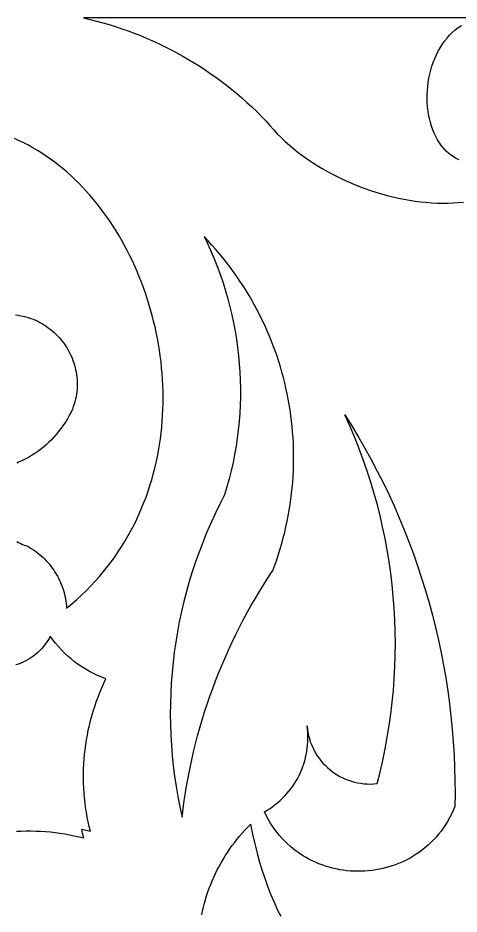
# Model space of a CAD drawing. Extents: x -1145 to -490, y -328 to 327.
# Drawn here: x -1038.6 to -1002.2, y 208 to 281.9 of the extents above; entities that cross this region are included whole.
import ezdxf

# ---------------------------------------------------------------- set-up
doc = ezdxf.new("R2010")
doc.units = 0
doc.layers.add('LAYER_1', color=18, linetype='CONTINUOUS')

msp = doc.modelspace()

# ---------------------------------------------------------------- linework, layer by layer
at = {"layer": 'LAYER_1'}
for points in [[(-1000.526, 281.901), (-1033.161, 281.903), (-1032.629, 281.779), (-1032.1, 281.645), (-1031.574, 281.501), (-1031.051, 281.348), (-1030.531, 281.185), (-1030.013, 281.013), (-1029.5, 280.832), (-1028.989, 280.641), (-1028.482, 280.441), (-1027.979, 280.231), (-1027.48, 280.013), (-1026.984, 279.785), (-1026.493, 279.548), (-1026.006, 279.302), (-1025.523, 279.048), (-1025.044, 278.784), (-1024.571, 278.511), (-1024.102, 278.229), (-1023.638, 277.939), (-1023.178, 277.64), (-1022.725, 277.332), (-1022.276, 277.015), (-1021.833, 276.69), (-1021.395, 276.356), (-1020.963, 276.013), (-1020.537, 275.662), (-1020.116, 275.303), (-1019.702, 274.935), (-1019.294, 274.559), (-1018.893, 274.174), (-1018.498, 273.782), (-1018.109, 273.381), (-1017.823, 273.032), (-1017.524, 272.691), (-1017.212, 272.358), (-1016.887, 272.032), (-1016.551, 271.715), (-1016.203, 271.406), (-1015.845, 271.105), (-1015.476, 270.812), (-1015.098, 270.528), (-1014.711, 270.253), (-1014.315, 269.986), (-1013.91, 269.729), (-1013.499, 269.481), (-1013.08, 269.242), (-1012.655, 269.012), (-1012.223, 268.792), (-1011.786, 268.582), (-1011.345, 268.382), (-1010.899, 268.191), (-1010.448, 268.011), (-1009.995, 267.841), (-1009.539, 267.682), (-1009.08, 267.533), (-1008.62, 267.395), (-1008.158, 267.268), (-1007.696, 267.152), (-1007.233, 267.047), (-1006.771, 266.954), (-1006.31, 266.872), (-1005.85, 266.801), (-1005.392, 266.743), (-1004.936, 266.696), (-1004.483, 266.661), (-1004.034, 266.639), (-1003.589, 266.629), (-1003.148, 266.631), (-1002.713, 266.646), (-1002.283, 266.674), (-1001.859, 266.714)], [(-1002.217, 270.187), (-1002.351, 270.25), (-1002.48, 270.319), (-1002.607, 270.392), (-1002.729, 270.47), (-1002.848, 270.553), (-1002.964, 270.64), (-1003.077, 270.731), (-1003.291, 270.926), (-1003.491, 271.137), (-1003.678, 271.363), (-1003.851, 271.603), (-1004.01, 271.857), (-1004.155, 272.122), (-1004.287, 272.399), (-1004.405, 272.686), (-1004.509, 272.982), (-1004.6, 273.287), (-1004.677, 273.599), (-1004.741, 273.918), (-1004.791, 274.242), (-1004.828, 274.571), (-1004.851, 274.904), (-1004.861, 275.24), (-1004.858, 275.578), (-1004.841, 275.917), (-1004.811, 276.255), (-1004.768, 276.593), (-1004.711, 276.929), (-1004.642, 277.262), (-1004.559, 277.591), (-1004.463, 277.916), (-1004.354, 278.235), (-1004.232, 278.548), (-1004.096, 278.853), (-1003.948, 279.15), (-1003.787, 279.438), (-1003.613, 279.715), (-1003.426, 279.981), (-1003.226, 280.235), (-1003.013, 280.476), (-1002.788, 280.702), (-1002.55, 280.914), (-1002.299, 281.11), (-1002.035, 281.29)], [(-1038.651, 238.713), (-1038.523, 238.643), (-1038.39, 238.576), (-1038.254, 238.514), (-1038.113, 238.457), (-1037.968, 238.404), (-1037.819, 238.357), (-1037.642, 238.257), (-1037.469, 238.152), (-1037.301, 238.042), (-1037.136, 237.927), (-1036.976, 237.807), (-1036.82, 237.682), (-1036.668, 237.554), (-1036.521, 237.42), (-1036.379, 237.283), (-1036.241, 237.141), (-1036.108, 236.995), (-1035.98, 236.845), (-1035.857, 236.692), (-1035.739, 236.535), (-1035.626, 236.374), (-1035.518, 236.21), (-1035.415, 236.042), (-1035.318, 235.872), (-1035.225, 235.698), (-1035.139, 235.522), (-1035.058, 235.343), (-1034.983, 235.161), (-1034.913, 234.977), (-1034.849, 234.79), (-1034.791, 234.601), (-1034.739, 234.41), (-1034.693, 234.217), (-1034.653, 234.021), (-1034.619, 233.825), (-1034.592, 233.626), (-1034.571, 233.426), (-1034.556, 233.225), (-1034.132, 233.58), (-1033.72, 233.942), (-1033.321, 234.311), (-1032.934, 234.687), (-1032.56, 235.069), (-1032.198, 235.458), (-1031.849, 235.853), (-1031.511, 236.254), (-1031.186, 236.661), (-1030.873, 237.074), (-1030.571, 237.492), (-1030.281, 237.915), (-1030.004, 238.344), (-1029.737, 238.777), (-1029.483, 239.215), (-1029.239, 239.657), (-1029.008, 240.104), (-1028.787, 240.555), (-1028.578, 241.01), (-1028.38, 241.468), (-1028.192, 241.93), (-1028.016, 242.395), (-1027.851, 242.863), (-1027.696, 243.334), (-1027.552, 243.808), (-1027.419, 244.284), (-1027.296, 244.763), (-1027.184, 245.243), (-1027.082, 245.726), (-1026.99, 246.21), (-1026.909, 246.696), (-1026.837, 247.183), (-1026.775, 247.671), (-1026.724, 248.161), (-1026.682, 248.65), (-1026.65, 249.141), (-1026.628, 249.632), (-1026.615, 250.123), (-1026.611, 250.614), (-1026.617, 251.104), (-1026.633, 251.594), (-1026.657, 252.084), (-1026.691, 252.573), (-1026.733, 253.06), (-1026.785, 253.547), (-1026.846, 254.032), (-1026.915, 254.515), (-1026.993, 254.997), (-1027.079, 255.476), (-1027.174, 255.954), (-1027.278, 256.428), (-1027.39, 256.901), (-1027.51, 257.37), (-1027.638, 257.837), (-1027.774, 258.3), (-1027.919, 258.76), (-1028.071, 259.216), (-1028.231, 259.669), (-1028.399, 260.117), (-1028.574, 260.562), (-1028.757, 261.002), (-1028.947, 261.437), (-1029.145, 261.868), (-1029.35, 262.293), (-1029.563, 262.714), (-1029.782, 263.129), (-1030.009, 263.538), (-1030.242, 263.942), (-1030.482, 264.34), (-1030.73, 264.732), (-1030.983, 265.117), (-1031.244, 265.496), (-1031.511, 265.868), (-1031.784, 266.233), (-1032.064, 266.591), (-1032.35, 266.942), (-1032.642, 267.285), (-1032.94, 267.621), (-1033.244, 267.948), (-1033.554, 268.268), (-1033.87, 268.579), (-1034.192, 268.881), (-1034.519, 269.175), (-1034.852, 269.46), (-1035.19, 269.736), (-1035.534, 270.003), (-1035.883, 270.26), (-1036.237, 270.507), (-1036.596, 270.745), (-1036.96, 270.973), (-1037.33, 271.19), (-1037.704, 271.397), (-1038.083, 271.593), (-1038.466, 271.778), (-1038.855, 271.952)], [(-1038.769, 257.413), (-1038.552, 257.384), (-1038.338, 257.348), (-1038.127, 257.303), (-1037.92, 257.251), (-1037.717, 257.192), (-1037.517, 257.125), (-1037.321, 257.052), (-1037.129, 256.972), (-1036.941, 256.885), (-1036.758, 256.791), (-1036.578, 256.692), (-1036.403, 256.586), (-1036.232, 256.474), (-1036.066, 256.357), (-1035.904, 256.234), (-1035.748, 256.106), (-1035.596, 255.972), (-1035.449, 255.834), (-1035.307, 255.69), (-1035.171, 255.542), (-1035.039, 255.39), (-1034.913, 255.233), (-1034.793, 255.073), (-1034.678, 254.908), (-1034.569, 254.74), (-1034.466, 254.568), (-1034.369, 254.392), (-1034.277, 254.214), (-1034.192, 254.032), (-1034.113, 253.848), (-1034.041, 253.661), (-1033.975, 253.472), (-1033.915, 253.28), (-1033.862, 253.086), (-1033.816, 252.89), (-1033.777, 252.693), (-1033.744, 252.494), (-1033.719, 252.294), (-1033.701, 252.092), (-1033.69, 251.889), (-1033.687, 251.686), (-1033.691, 251.482), (-1033.703, 251.278), (-1033.722, 251.073), (-1033.75, 250.868), (-1033.785, 250.663), (-1033.828, 250.459), (-1033.879, 250.254), (-1033.939, 250.051), (-1034.007, 249.848), (-1034.083, 249.647), (-1034.168, 249.446), (-1034.262, 249.247), (-1034.364, 249.05), (-1034.475, 248.854), (-1034.595, 248.66), (-1034.724, 248.468), (-1034.863, 248.278), (-1035.036, 248.031), (-1035.217, 247.792), (-1035.407, 247.559), (-1035.604, 247.333), (-1035.81, 247.115), (-1036.022, 246.904), (-1036.243, 246.701), (-1036.47, 246.507), (-1036.704, 246.32), (-1036.944, 246.141), (-1037.191, 245.971), (-1037.444, 245.81), (-1037.704, 245.658), (-1037.969, 245.514), (-1038.239, 245.38), (-1038.515, 245.256), (-1038.651, 245.179)], [(-1038.693, 214.829), (-1038.294, 214.847), (-1037.894, 214.856), (-1037.494, 214.857), (-1037.095, 214.848), (-1036.696, 214.831), (-1036.298, 214.805), (-1035.9, 214.771), (-1035.503, 214.727), (-1035.108, 214.675), (-1034.713, 214.614), (-1034.32, 214.544), (-1033.928, 214.466), (-1033.538, 214.378), (-1033.15, 214.282), (-1033.245, 214.674), (-1033.318, 215.002), (-1032.99, 214.929), (-1032.598, 214.834), (-1032.694, 215.222), (-1032.782, 215.612), (-1032.86, 216.004), (-1032.93, 216.397), (-1032.991, 216.792), (-1033.043, 217.187), (-1033.087, 217.584), (-1033.121, 217.982), (-1033.147, 218.38), (-1033.164, 218.779), (-1033.173, 219.178), (-1033.172, 219.578), (-1033.163, 219.978), (-1033.145, 220.377), (-1033.118, 220.777), (-1033.083, 221.177), (-1033.039, 221.575), (-1032.986, 221.974), (-1032.924, 222.371), (-1032.853, 222.768), (-1032.774, 223.164), (-1032.686, 223.558), (-1032.589, 223.952), (-1032.483, 224.343), (-1032.369, 224.733), (-1032.246, 225.122), (-1032.114, 225.508), (-1031.974, 225.892), (-1031.824, 226.275), (-1031.666, 226.654), (-1031.499, 227.032), (-1031.324, 227.406), (-1031.67, 227.537), (-1032.01, 227.682), (-1032.344, 227.839), (-1032.67, 228.008), (-1032.989, 228.19), (-1033.299, 228.384), (-1033.602, 228.59), (-1033.897, 228.807), (-1034.182, 229.036), (-1034.458, 229.276), (-1034.725, 229.526), (-1034.982, 229.787), (-1035.229, 230.058), (-1035.466, 230.339), (-1035.691, 230.63), (-1035.906, 230.93), (-1036.008, 230.735), (-1036.118, 230.548), (-1036.236, 230.367), (-1036.361, 230.193), (-1036.494, 230.026), (-1036.634, 229.866), (-1036.78, 229.714), (-1036.932, 229.569), (-1037.091, 229.431), (-1037.255, 229.302), (-1037.424, 229.18), (-1037.599, 229.066), (-1037.778, 228.961), (-1037.961, 228.863), (-1038.149, 228.774), (-1038.34, 228.693), (-1038.535, 228.621), (-1038.733, 228.558)], [(-1023.435, 207.936), (-1023.368, 208.256), (-1023.293, 208.574), (-1023.211, 208.89), (-1023.121, 209.205), (-1023.025, 209.518), (-1022.921, 209.828), (-1022.81, 210.137), (-1022.692, 210.443), (-1022.566, 210.747), (-1022.434, 211.048), (-1022.295, 211.346), (-1022.149, 211.642), (-1021.996, 211.934), (-1021.837, 212.224), (-1021.67, 212.51), (-1021.497, 212.793), (-1021.318, 213.072), (-1021.131, 213.348), (-1020.938, 213.62), (-1020.739, 213.888), (-1020.533, 214.152), (-1020.321, 214.412), (-1020.102, 214.668), (-1019.877, 214.92), (-1019.646, 215.167), (-1019.408, 215.409), (-1019.24, 214.582), (-1019.058, 213.783), (-1018.865, 213.013), (-1018.66, 212.271), (-1018.444, 211.556), (-1018.216, 210.869), (-1017.978, 210.21), (-1017.73, 209.577), (-1017.472, 208.971), (-1017.204, 208.391), (-1016.927, 207.837)]]:
    msp.add_lwpolyline(points, dxfattribs=at)
for points in [[(-1023.24, 263.872), (-1022.939, 263.247), (-1022.655, 262.618), (-1022.386, 261.983), (-1022.133, 261.342), (-1021.895, 260.698), (-1021.674, 260.049), (-1021.468, 259.395), (-1021.278, 258.738), (-1021.104, 258.078), (-1020.947, 257.414), (-1020.805, 256.747), (-1020.679, 256.077), (-1020.569, 255.405), (-1020.475, 254.731), (-1020.397, 254.055), (-1020.335, 253.378), (-1020.289, 252.699), (-1020.259, 252.02), (-1020.246, 251.339), (-1020.248, 250.658), (-1020.267, 249.978), (-1020.302, 249.297), (-1020.353, 248.617), (-1020.42, 247.937), (-1020.504, 247.259), (-1020.604, 246.582), (-1020.72, 245.906), (-1020.853, 245.232), (-1021.002, 244.561), (-1021.167, 243.892), (-1021.349, 243.226), (-1021.547, 242.563), (-1021.943, 241.794), (-1022.322, 241.019), (-1022.682, 240.236), (-1023.024, 239.447), (-1023.348, 238.652), (-1023.653, 237.852), (-1023.94, 237.045), (-1024.209, 236.234), (-1024.46, 235.417), (-1024.692, 234.596), (-1024.905, 233.77), (-1025.1, 232.941), (-1025.276, 232.108), (-1025.434, 231.271), (-1025.573, 230.432), (-1025.694, 229.59), (-1025.795, 228.745), (-1025.878, 227.898), (-1025.942, 227.05), (-1025.988, 226.199), (-1026.014, 225.348), (-1026.021, 224.496), (-1026.01, 223.643), (-1025.979, 222.79), (-1025.93, 221.938), (-1025.861, 221.085), (-1025.773, 220.233), (-1025.666, 219.382), (-1025.54, 218.533), (-1025.394, 217.685), (-1025.229, 216.839), (-1025.045, 215.996), (-1024.962, 216.676), (-1024.869, 217.355), (-1024.765, 218.031), (-1024.652, 218.706), (-1024.529, 219.378), (-1024.396, 220.048), (-1024.253, 220.716), (-1024.1, 221.381), (-1023.937, 222.044), (-1023.765, 222.704), (-1023.583, 223.361), (-1023.391, 224.015), (-1023.189, 224.666), (-1022.978, 225.314), (-1022.758, 225.959), (-1022.527, 226.601), (-1022.288, 227.239), (-1022.039, 227.874), (-1021.78, 228.505), (-1021.512, 229.132), (-1021.235, 229.755), (-1020.948, 230.375), (-1020.652, 230.99), (-1020.347, 231.601), (-1020.033, 232.208), (-1019.71, 232.811), (-1019.377, 233.409), (-1019.035, 234.002), (-1018.685, 234.591), (-1018.325, 235.175), (-1017.957, 235.754), (-1017.579, 236.328), (-1017.413, 236.774), (-1017.256, 237.222), (-1017.107, 237.671), (-1016.967, 238.122), (-1016.835, 238.574), (-1016.712, 239.027), (-1016.597, 239.482), (-1016.491, 239.937), (-1016.392, 240.394), (-1016.302, 240.851), (-1016.221, 241.309), (-1016.148, 241.768), (-1016.083, 242.227), (-1016.026, 242.687), (-1015.978, 243.147), (-1015.937, 243.607), (-1015.905, 244.067), (-1015.881, 244.527), (-1015.866, 244.988), (-1015.858, 245.448), (-1015.859, 245.907), (-1015.867, 246.366), (-1015.884, 246.825), (-1015.909, 247.283), (-1015.941, 247.74), (-1015.982, 248.197), (-1016.031, 248.652), (-1016.087, 249.107), (-1016.152, 249.56), (-1016.224, 250.012), (-1016.305, 250.463), (-1016.393, 250.912), (-1016.489, 251.359), (-1016.593, 251.805), (-1016.704, 252.249), (-1016.824, 252.692), (-1016.951, 253.132), (-1017.086, 253.57), (-1017.229, 254.006), (-1017.379, 254.439), (-1017.537, 254.87), (-1017.703, 255.299), (-1017.876, 255.725), (-1018.057, 256.148), (-1018.246, 256.568), (-1018.442, 256.985), (-1018.645, 257.4), (-1018.856, 257.811), (-1019.075, 258.219), (-1019.301, 258.623), (-1019.535, 259.024), (-1019.776, 259.421), (-1020.024, 259.815), (-1020.28, 260.205), (-1020.543, 260.591), (-1020.814, 260.973), (-1021.092, 261.351), (-1021.377, 261.724), (-1021.669, 262.094), (-1021.969, 262.459), (-1022.276, 262.819), (-1022.59, 263.175), (-1022.911, 263.525)], [(-1014.756, 223.526), (-1014.728, 223.254), (-1014.687, 222.987), (-1014.633, 222.726), (-1014.566, 222.469), (-1014.486, 222.218), (-1014.394, 221.974), (-1014.291, 221.736), (-1014.176, 221.504), (-1014.05, 221.279), (-1013.913, 221.062), (-1013.766, 220.852), (-1013.609, 220.65), (-1013.443, 220.456), (-1013.268, 220.271), (-1013.084, 220.095), (-1012.891, 219.928), (-1012.691, 219.77), (-1012.483, 219.622), (-1012.267, 219.485), (-1012.045, 219.357), (-1011.817, 219.241), (-1011.582, 219.135), (-1011.342, 219.041), (-1011.097, 218.959), (-1010.846, 218.888), (-1010.591, 218.83), (-1010.332, 218.785), (-1010.069, 218.752), (-1009.803, 218.733), (-1009.533, 218.727), (-1009.261, 218.735), (-1008.987, 218.758), (-1008.745, 219.71), (-1008.524, 220.665), (-1008.325, 221.623), (-1008.147, 222.583), (-1007.99, 223.546), (-1007.854, 224.511), (-1007.739, 225.477), (-1007.645, 226.445), (-1007.572, 227.414), (-1007.521, 228.383), (-1007.49, 229.352), (-1007.48, 230.321), (-1007.491, 231.29), (-1007.523, 232.258), (-1007.576, 233.225), (-1007.649, 234.19), (-1007.744, 235.154), (-1007.859, 236.115), (-1007.995, 237.075), (-1008.152, 238.031), (-1008.329, 238.984), (-1008.527, 239.934), (-1008.746, 240.88), (-1008.985, 241.821), (-1009.245, 242.759), (-1009.525, 243.691), (-1009.826, 244.618), (-1010.147, 245.54), (-1010.489, 246.456), (-1010.851, 247.366), (-1011.234, 248.27), (-1011.637, 249.166), (-1011.068, 248.257), (-1010.518, 247.339), (-1009.985, 246.412), (-1009.47, 245.476), (-1008.973, 244.532), (-1008.494, 243.58), (-1008.032, 242.621), (-1007.589, 241.654), (-1007.165, 240.679), (-1006.758, 239.698), (-1006.37, 238.71), (-1006, 237.715), (-1005.648, 236.715), (-1005.316, 235.708), (-1005.001, 234.696), (-1004.706, 233.678), (-1004.429, 232.655), (-1004.171, 231.627), (-1003.932, 230.594), (-1003.712, 229.557), (-1003.511, 228.516), (-1003.329, 227.471), (-1003.166, 226.423), (-1003.023, 225.371), (-1002.899, 224.316), (-1002.794, 223.258), (-1002.709, 222.197), (-1002.643, 221.134), (-1002.597, 220.069), (-1002.571, 219.002), (-1002.564, 217.934), (-1002.577, 216.864), (-1002.713, 216.545), (-1002.858, 216.236), (-1003.012, 215.937), (-1003.176, 215.647), (-1003.349, 215.367), (-1003.531, 215.097), (-1003.721, 214.837), (-1003.919, 214.586), (-1004.125, 214.345), (-1004.338, 214.114), (-1004.559, 213.893), (-1004.786, 213.682), (-1005.019, 213.48), (-1005.259, 213.289), (-1005.505, 213.107), (-1005.756, 212.935), (-1006.013, 212.773), (-1006.274, 212.62), (-1006.541, 212.478), (-1006.811, 212.346), (-1007.085, 212.223), (-1007.364, 212.11), (-1007.645, 212.008), (-1007.93, 211.915), (-1008.217, 211.832), (-1008.507, 211.759), (-1008.799, 211.696), (-1009.093, 211.643), (-1009.388, 211.6), (-1009.685, 211.567), (-1009.982, 211.543), (-1010.28, 211.53), (-1010.578, 211.527), (-1010.877, 211.534), (-1011.175, 211.551), (-1011.472, 211.578), (-1011.768, 211.615), (-1012.063, 211.662), (-1012.357, 211.719), (-1012.648, 211.786), (-1012.938, 211.863), (-1013.224, 211.95), (-1013.508, 212.048), (-1013.789, 212.155), (-1014.067, 212.273), (-1014.34, 212.4), (-1014.61, 212.538), (-1014.875, 212.686), (-1015.135, 212.844), (-1015.391, 213.012), (-1015.641, 213.19), (-1015.885, 213.379), (-1016.124, 213.577), (-1016.356, 213.786), (-1016.582, 214.005), (-1016.801, 214.234), (-1017.013, 214.474), (-1017.217, 214.723), (-1017.413, 214.983), (-1017.601, 215.253), (-1017.781, 215.534), (-1017.952, 215.824), (-1018.114, 216.125), (-1018.267, 216.436), (-1018.033, 216.573), (-1017.806, 216.718), (-1017.585, 216.871), (-1017.372, 217.031), (-1017.166, 217.198), (-1016.967, 217.373), (-1016.776, 217.554), (-1016.592, 217.741), (-1016.415, 217.935), (-1016.247, 218.134), (-1016.086, 218.339), (-1015.934, 218.55), (-1015.789, 218.766), (-1015.653, 218.987), (-1015.525, 219.212), (-1015.406, 219.442), (-1015.295, 219.677), (-1015.194, 219.915), (-1015.101, 220.157), (-1015.017, 220.402), (-1014.942, 220.651), (-1014.876, 220.902), (-1014.82, 221.156), (-1014.773, 221.413), (-1014.736, 221.672), (-1014.709, 221.933), (-1014.691, 222.196), (-1014.683, 222.46), (-1014.686, 222.725), (-1014.699, 222.991), (-1014.722, 223.258)]]:
    msp.add_lwpolyline(points, close=True, dxfattribs=at)

doc.saveas('drawing.dxf')
